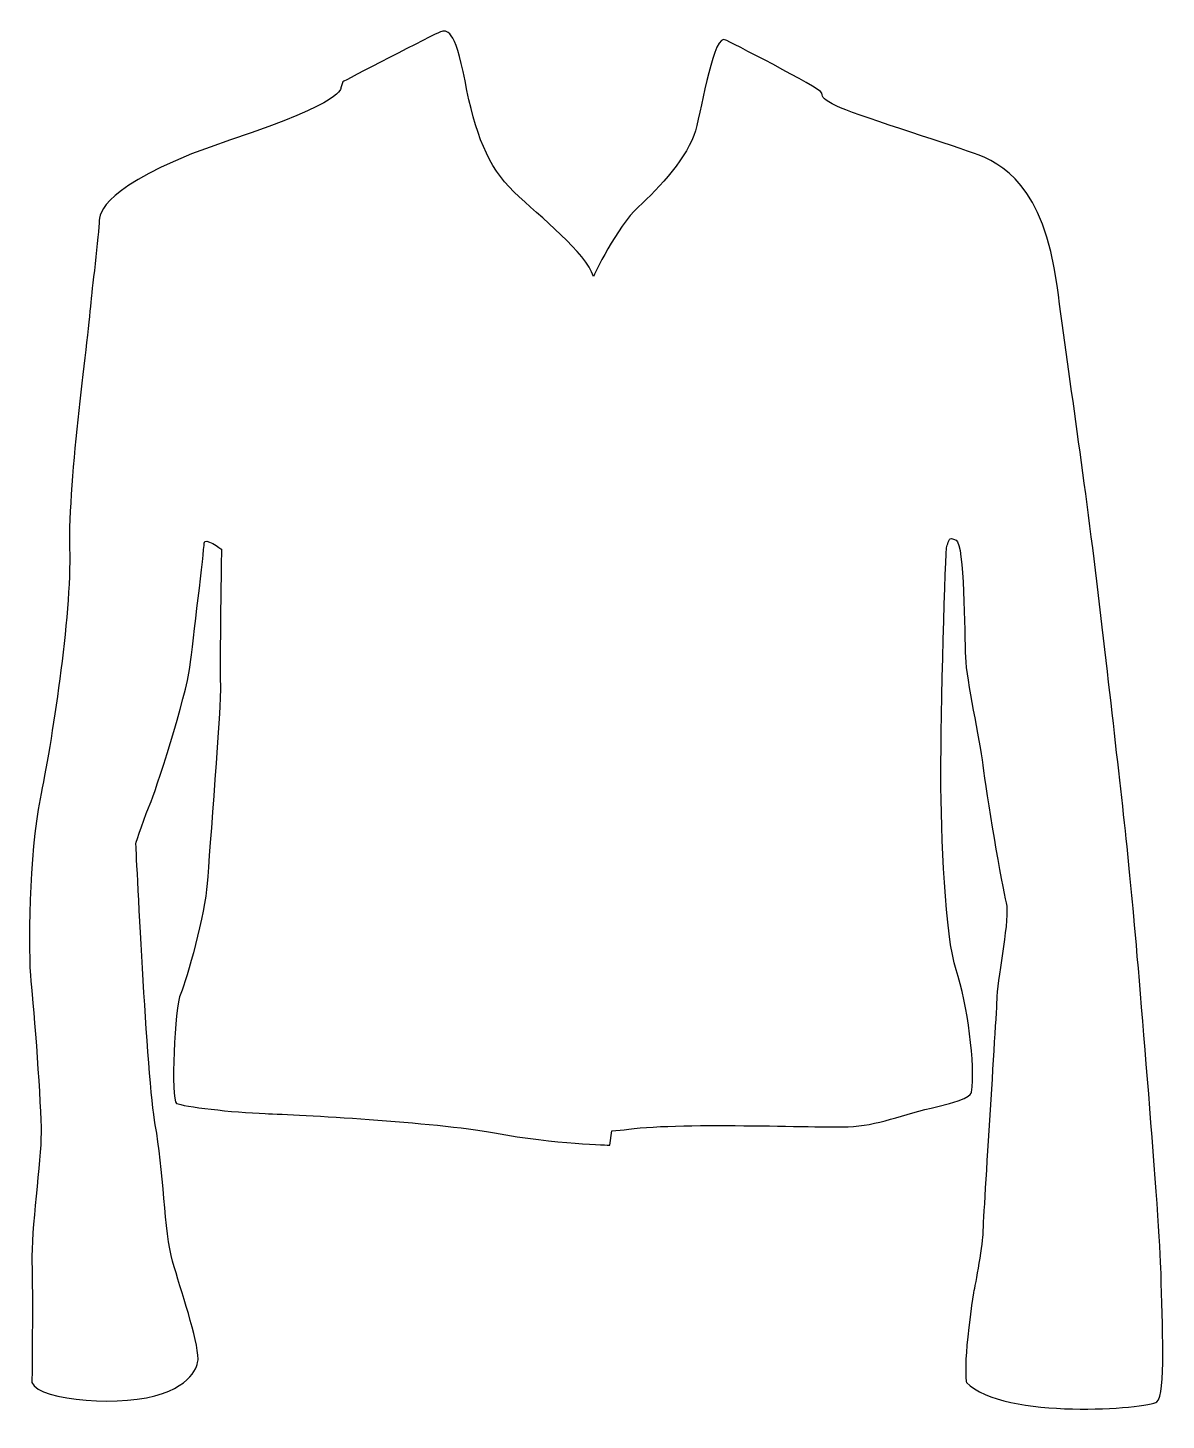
# Model space of a CAD drawing. Header units: centimetres. Extents: x -8.6 to 8.6, y -10.6 to 10.5.
import ezdxf

# ---------------------------------------------------------------- set-up
doc = ezdxf.new("R2010")
doc.units = ezdxf.units.CM
doc.header["$MEASUREMENT"] = 0
doc.layers.add('Camada 1', color=7, linetype='Continuous')

msp = doc.modelspace()

# ---------------------------------------------------------------- linework, layer by layer
at = {"layer": 'Camada 1'}
msp.add_open_spline([(1.96083, 10.28058), (1.96083, 10.28058), (3.39294, 9.55708), (3.40826, 9.48), (3.40826, 9.48), (3.42361, 9.40314), (3.42361, 9.38758), (3.63908, 9.27987), (3.63908, 9.27987), (3.85477, 9.17213), (5.27135, 8.72541), (5.70251, 8.57147), (5.70251, 8.57147), (6.13367, 8.41753), (6.76497, 8.07876), (6.96513, 6.57), (6.96513, 6.57), (7.16529, 5.06103), (7.41164, 3.44408), (7.62714, 1.58123), (7.62714, 1.58123), (7.8428, -0.28183), (8.01208, -1.74461), (8.1045, -2.74555), (8.1045, -2.74555), (8.19689, -3.74628), (8.52013, -7.61105), (8.53567, -8.36564), (8.53567, -8.36564), (8.55102, -9.12002), (8.61253, -10.19783), (8.47392, -10.30557), (8.47392, -10.30557), (8.33554, -10.41352), (6.16437, -10.5828), (5.5948, -10.01299), (5.5948, -10.01299), (5.5948, -10.01299), (5.53326, -9.73597), (5.70254, -8.65816), (5.70254, -8.65816), (5.70254, -8.65816), (5.84113, -7.94979), (5.84113, -7.78048), (5.84113, -7.78048), (5.84113, -7.61101), (6.04129, -4.5315), (6.05663, -4.17741), (6.05663, -4.17741), (6.07216, -3.82332), (6.25676, -2.99184), (6.19525, -2.76083), (6.19525, -2.76083), (6.13371, -2.53001), (5.88735, -1.08258), (5.84113, -0.68229), (5.84113, -0.68229), (5.79493, -0.28176), (5.59478, 0.59589), (5.57946, 0.94998), (5.57946, 0.94998), (5.5639, 1.30407), (5.5639, 2.65911), (5.44063, 2.72065), (5.44063, 2.72065), (5.31757, 2.78219), (5.3331, 2.7053), (5.30223, 2.64358), (5.30223, 2.64358), (5.27138, 2.58204), (5.20984, 0.07233), (5.20984, -0.83622), (5.20984, -0.83622), (5.20984, -1.74453), (5.27138, -3.26906), (5.44066, -3.77709), (5.44066, -3.77709), (5.61013, -4.28533), (5.73324, -5.22431), (5.67167, -5.62483), (5.67167, -5.62483), (5.67167, -5.62483), (5.70255, -5.71722), (5.16364, -5.84031), (5.16364, -5.84031), (4.62474, -5.96358), (4.23977, -6.13289), (3.8086, -6.14821), (3.8086, -6.14821), (3.37765, -6.16377), (1.16025, -6.07135), (0.42122, -6.19462), (0.42122, -6.19462), (0.42122, -6.19462), (0.23641, -6.20975), (0.23641, -6.20975), (0.23641, -6.20975), (0.23641, -6.20975), (0.20574, -6.42541), (0.20574, -6.42541), (0.20574, -6.42541), (0.20574, -6.42541), (-0.61039, -6.41009), (-1.53424, -6.24062), (-1.53424, -6.24062), (-2.4579, -6.07134), (-4.5058, -5.96357), (-4.99851, -5.94804), (-4.99851, -5.94804), (-5.4914, -5.93272), (-6.24581, -5.8403), (-6.3382, -5.79411), (-6.3382, -5.79411), (-6.43059, -5.74792), (-6.36908, -4.33133), (-6.27666, -4.13118), (-6.27666, -4.13118), (-6.18424, -3.93103), (-5.90704, -2.91473), (-5.87637, -2.46825), (-5.87637, -2.46825), (-5.84549, -2.02174), (-5.66068, 0.27249), (-5.67624, 0.53419), (-5.67624, 0.53419), (-5.69159, 0.79586), (-5.66071, 2.58207), (-5.66071, 2.58207), (-5.66071, 2.58207), (-5.66071, 2.58207), (-5.92259, 2.7822), (-5.92259, 2.67449), (-5.92259, 2.67449), (-5.92259, 2.56675), (-6.09184, 1.19637), (-6.13807, 0.79587), (-6.13807, 0.79587), (-6.18427, 0.39558), (-6.67697, -1.14408), (-6.73852, -1.26735), (-6.73852, -1.26735), (-6.80006, -1.39041), (-6.95421, -1.86777), (-6.95421, -1.86777), (-6.95421, -1.86777), (-6.95421, -1.86777), (-6.78472, -5.47087), (-6.66166, -6.11748), (-6.66166, -6.11748), (-6.53839, -6.76412), (-6.52304, -7.74956), (-6.39978, -8.1807), (-6.39978, -8.1807), (-6.27672, -8.61187), (-6.01502, -9.36625), (-6.01502, -9.65879), (-6.01502, -9.65879), (-6.01502, -9.65879), (-5.9997, -9.98222), (-6.55371, -10.18237), (-6.55371, -10.18237), (-7.10817, -10.3825), (-8.4168, -10.30543), (-8.52451, -10.01288), (-8.52451, -10.01288), (-8.52451, -10.01288), (-8.50919, -8.65805), (-8.52451, -8.19601), (-8.52451, -8.19601), (-8.54004, -7.73418), (-8.38611, -6.64084), (-8.38611, -6.24055), (-8.38611, -6.24055), (-8.38611, -5.84024), (-8.49385, -4.36214), (-8.54004, -3.94629), (-8.54004, -3.94629), (-8.58626, -3.53066), (-8.57071, -2.00615), (-8.40142, -1.19023), (-8.40142, -1.19023), (-8.23214, -0.3741), (-7.92424, 1.56586), (-7.95494, 2.59747), (-7.95494, 2.59747), (-7.98582, 3.62908), (-7.66239, 5.86177), (-7.63151, 6.36982), (-7.63151, 6.36982), (-7.63151, 6.36982), (-7.50845, 7.38611), (-7.50845, 7.55558), (-7.50845, 7.55558), (-7.50845, 7.72486), (-7.27763, 8.1869), (-5.52209, 8.77179), (-5.52209, 8.77179), (-3.76676, 9.35713), (-3.85916, 9.55726), (-3.85916, 9.55726), (-3.85916, 9.55726), (-3.85916, 9.55726), (-3.82849, 9.64947), (-3.82849, 9.64947), (-3.82849, 9.64947), (-3.82849, 9.64947), (-2.44279, 10.37318), (-2.35018, 10.40406), (-2.35018, 10.40406), (-2.25797, 10.43473), (-2.13468, 10.4656), (-1.98074, 9.665), (-1.98074, 9.665), (-1.82681, 8.86419), (-1.64199, 8.3715), (-1.24168, 7.98675), (-1.24168, 7.98675), (-0.84139, 7.60178), (-0.14855, 7.06288), (-0.04079, 6.70857), (-0.04079, 6.70857), (-0.04079, 6.70857), (0.31351, 7.46295), (0.63694, 7.75571), (0.63694, 7.75571), (0.96016, 8.04826), (1.39132, 8.52544), (1.49906, 8.9104), (1.49906, 8.9104), (1.6068, 9.29536), (1.7762, 10.40385), (1.96083, 10.28058)], degree=3, knots=[0, 0, 0, 0, 0.01694915, 0.01694915, 0.01694915, 0.01694915, 0.03389831, 0.03389831, 0.03389831, 0.03389831, 0.05084746, 0.05084746, 0.05084746, 0.05084746, 0.06779661, 0.06779661, 0.06779661, 0.06779661, 0.08474576, 0.08474576, 0.08474576, 0.08474576, 0.10169492, 0.10169492, 0.10169492, 0.10169492, 0.11864407, 0.11864407, 0.11864407, 0.11864407, 0.13559322, 0.13559322, 0.13559322, 0.13559322, 0.15254237, 0.15254237, 0.15254237, 0.15254237, 0.16949153, 0.16949153, 0.16949153, 0.16949153, 0.18644068, 0.18644068, 0.18644068, 0.18644068, 0.20338983, 0.20338983, 0.20338983, 0.20338983, 0.22033898, 0.22033898, 0.22033898, 0.22033898, 0.23728814, 0.23728814, 0.23728814, 0.23728814, 0.25423729, 0.25423729, 0.25423729, 0.25423729, 0.27118644, 0.27118644, 0.27118644, 0.27118644, 0.28813559, 0.28813559, 0.28813559, 0.28813559, 0.30508475, 0.30508475, 0.30508475, 0.30508475, 0.3220339, 0.3220339, 0.3220339, 0.3220339, 0.33898305, 0.33898305, 0.33898305, 0.33898305, 0.3559322, 0.3559322, 0.3559322, 0.3559322, 0.37288136, 0.37288136, 0.37288136, 0.37288136, 0.38983051, 0.38983051, 0.38983051, 0.38983051, 0.40677966, 0.40677966, 0.40677966, 0.40677966, 0.42372881, 0.42372881, 0.42372881, 0.42372881, 0.44067797, 0.44067797, 0.44067797, 0.44067797, 0.45762712, 0.45762712, 0.45762712, 0.45762712, 0.47457627, 0.47457627, 0.47457627, 0.47457627, 0.49152542, 0.49152542, 0.49152542, 0.49152542, 0.50847458, 0.50847458, 0.50847458, 0.50847458, 0.52542373, 0.52542373, 0.52542373, 0.52542373, 0.54237288, 0.54237288, 0.54237288, 0.54237288, 0.55932203, 0.55932203, 0.55932203, 0.55932203, 0.57627119, 0.57627119, 0.57627119, 0.57627119, 0.59322034, 0.59322034, 0.59322034, 0.59322034, 0.61016949, 0.61016949, 0.61016949, 0.61016949, 0.62711864, 0.62711864, 0.62711864, 0.62711864, 0.6440678, 0.6440678, 0.6440678, 0.6440678, 0.66101695, 0.66101695, 0.66101695, 0.66101695, 0.6779661, 0.6779661, 0.6779661, 0.6779661, 0.69491525, 0.69491525, 0.69491525, 0.69491525, 0.71186441, 0.71186441, 0.71186441, 0.71186441, 0.72881356, 0.72881356, 0.72881356, 0.72881356, 0.74576271, 0.74576271, 0.74576271, 0.74576271, 0.76271186, 0.76271186, 0.76271186, 0.76271186, 0.77966102, 0.77966102, 0.77966102, 0.77966102, 0.79661017, 0.79661017, 0.79661017, 0.79661017, 0.81355932, 0.81355932, 0.81355932, 0.81355932, 0.83050847, 0.83050847, 0.83050847, 0.83050847, 0.84745763, 0.84745763, 0.84745763, 0.84745763, 0.86440678, 0.86440678, 0.86440678, 0.86440678, 0.88135593, 0.88135593, 0.88135593, 0.88135593, 0.89830508, 0.89830508, 0.89830508, 0.89830508, 0.91525424, 0.91525424, 0.91525424, 0.91525424, 0.93220339, 0.93220339, 0.93220339, 0.93220339, 0.94915254, 0.94915254, 0.94915254, 0.94915254, 0.96610169, 0.96610169, 0.96610169, 0.96610169, 1, 1, 1, 1], dxfattribs=at)

doc.saveas('drawing.dxf')
